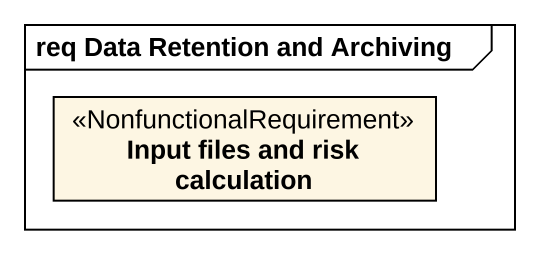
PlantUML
@startuml
mainframe req Data Retention and Archiving
hide circle
hide empty members
class "Input files and risk calculation" as Input_files_and_risk <<NonfunctionalRequirement>>
@enduml
